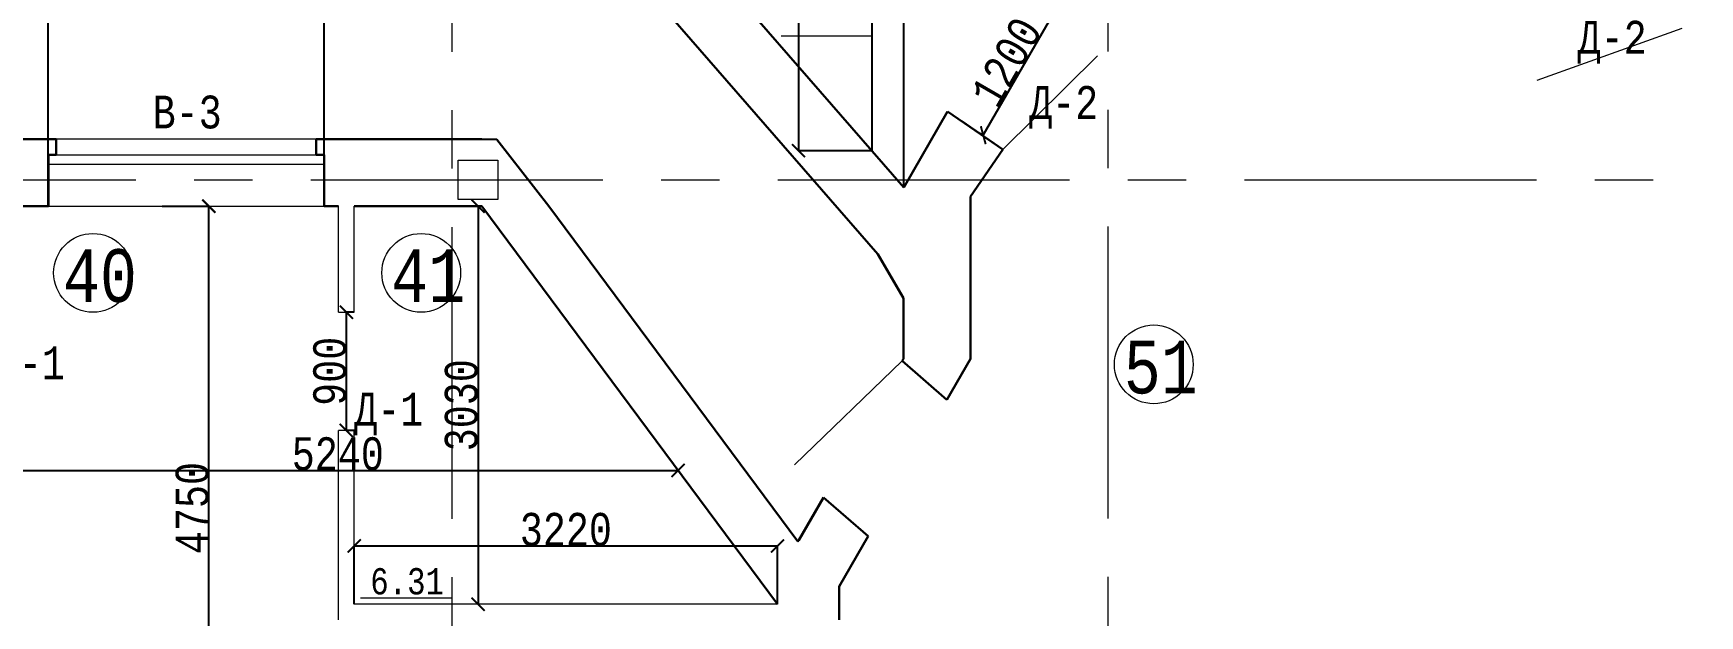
# Model space of a CAD drawing. Header units: millimetres. Extents: x -689206 to 4969298, y -1019800 to 703299.
# Drawn here: x 372481 to 385173, y -622193 to -617760 of the extents above; entities that cross this region are included whole.
import ezdxf

# ---------------------------------------------------------------- set-up
doc = ezdxf.new("R2010")
doc.units = ezdxf.units.MM
doc.linetypes.add('JIS_02_4.0', pattern=[5.5, 4, -1.5])
doc.linetypes.add('осеваяX2', pattern=[101.6, 63.5, -12.7, 12.7, -12.7])
for name, color, linetype, lineweight in [('несущие', 7, 'Continuous', 30), ('ОКНА', 250, 'Continuous', 20), ('ПЕРЕГОРОДКИ', 252, 'Continuous', 9), ('РАЗМЕРЫ', 7, 'Continuous', 9), ('сваи', 7, 'JIS_02_4.0', 30), ('стены', 7, 'Continuous', 20)]:
    doc.layers.add(name, color=color, linetype=linetype, lineweight=lineweight)
doc.layers.add('четотам', color=7, linetype='Continuous')
doc.styles.add('Аннотативный', font='isocteur.ttf', dxfattribs={"width": 0.7, "height": 250})
doc.dimstyles.new('Аннотативный', dxfattribs={"dimscale": 0, "dimtxt": 250, "dimasz": 100, "dimexe": 1.25, "dimexo": 0.625, "dimtad": 1, "dimdec": 0, "dimtxsty": 'Аннотативный', "dimblk": 'ARCHTICK', "dimcen": 2.5, "dimadec": 0, "dimazin": 0, "dimtfac": 1, "dimtdec": 0, "dimtmove": 0, "dimatfit": 3, "dimfxl": 1, "dimarcsym": 0})

# ---------------------------------------------------------------- blocks, each defined once
blk = doc.blocks.new('_ArchTick')
at = {"color": 0, "linetype": 'ByBlock', "const_width": 0.15}
blk.add_lwpolyline([(-0.5, -0.5), (0.5, 0.5)], dxfattribs=at)
blk = doc.blocks.new('*D3607')
at = {"layer": 'Defpoints', "color": 0, "lineweight": 0, "transparency": 16777216}
for p in [(373460, -619076), (373818, -619076), (373460, -623826)]:
    blk.add_point(p, dxfattribs=at)
at = {"layer": 'ПЕРЕГОРОДКИ', "color": 0, "lineweight": -2, "transparency": 16777216}
for p, q in [((373461, -619076), (373819, -619076)), ((373818, -623826), (373818, -619076)), ((373461, -623826), (373819, -623826))]:
    blk.add_line(p, q, dxfattribs=at)
at = {"layer": 'ПЕРЕГОРОДКИ', "color": 0, "lineweight": -2, "transparency": 16777216, "xscale": 100, "yscale": 100, "zscale": 100}
for p, rotation in [((373818, -619076), 90), ((373818, -623826), 270)]:
    blk.add_blockref('_ArchTick', p, dxfattribs=dict(at, rotation=rotation))
at = {"layer": 'ПЕРЕГОРОДКИ', "color": 0, "lineweight": 5, "transparency": 16777216, "insert": (373692, -621374), "char_height": 250, "attachment_point": 5, "rotation": 90, "style": 'Аннотативный'}
blk.add_mtext('4750', dxfattribs=at)
blk = doc.blocks.new('*D3602')
at = {"layer": 'Defpoints', "color": 0, "linetype": 'ByBlock', "lineweight": 0, "transparency": 16777216}
for p in [(377392, -621087), (377392, -621087), (372209, -621172)]:
    blk.add_point(p, dxfattribs=at)
at = {"layer": 'РАЗМЕРЫ', "color": 0, "linetype": 'ByBlock', "lineweight": -2, "transparency": 16777216}
for p, q in [((372209, -621172), (372209, -621086)), ((372209, -621087), (377392, -621087)), ((377392, -621087), (377392, -621086))]:
    blk.add_line(p, q, dxfattribs=at)
at = {"layer": 'РАЗМЕРЫ', "color": 0, "linetype": 'ByBlock', "lineweight": -2, "transparency": 16777216, "xscale": 100, "yscale": 100, "zscale": 100, "rotation": 180}
blk.add_blockref('_ArchTick', (372209, -621087), dxfattribs=at)
at = {"layer": 'РАЗМЕРЫ', "color": 0, "linetype": 'ByBlock', "lineweight": -2, "transparency": 16777216, "xscale": 100, "yscale": 100, "zscale": 100}
blk.add_blockref('_ArchTick', (377392, -621087), dxfattribs=at)
at = {"layer": 'РАЗМЕРЫ', "color": 0, "linetype": 'ByBlock', "lineweight": 5, "transparency": 16777216, "insert": (374800, -620962), "char_height": 250, "attachment_point": 5, "style": 'Аннотативный'}
blk.add_mtext('5240', dxfattribs=at)
blk = doc.blocks.new('*D3605')
at = {"layer": 'Defpoints', "color": 0, "linetype": 'ByBlock', "lineweight": 0, "transparency": 16777216}
for p in [(378868, -615329), (378309, -618653), (378868, -618653)]:
    blk.add_point(p, dxfattribs=at)
at = {"layer": 'РАЗМЕРЫ', "color": 0, "linetype": 'ByBlock', "lineweight": -2, "transparency": 16777216}
for p, q in [((378867, -615329), (378308, -615329)), ((378309, -615329), (378309, -618653)), ((378867, -618653), (378308, -618653))]:
    blk.add_line(p, q, dxfattribs=at)
at = {"layer": 'РАЗМЕРЫ', "color": 0, "linetype": 'ByBlock', "lineweight": -2, "transparency": 16777216, "xscale": 100, "yscale": 100, "zscale": 100}
for p, rotation in [((378309, -615329), 90), ((378309, -618653), 270)]:
    blk.add_blockref('_ArchTick', p, dxfattribs=dict(at, rotation=rotation))
at = {"layer": 'РАЗМЕРЫ', "color": 0, "linetype": 'ByBlock', "lineweight": 5, "transparency": 16777216, "insert": (378184, -616991), "char_height": 250, "attachment_point": 5, "rotation": 90, "style": 'Аннотативный'}
blk.add_mtext('3320', dxfattribs=at)
blk = doc.blocks.new('*D3752')
at = {"layer": 'Defpoints', "color": 0, "lineweight": 0, "ltscale": 15000, "transparency": 16777216}
for p in [(374865, -619883), (374925, -619883), (374925, -620783)]:
    blk.add_point(p, dxfattribs=at)
at = {"layer": 'сваи', "color": 0, "lineweight": -2, "ltscale": 15000, "transparency": 16777216}
for p, q in [((374925, -619883), (374864, -619883)), ((374865, -620783), (374865, -619883)), ((374925, -620783), (374864, -620783))]:
    blk.add_line(p, q, dxfattribs=at)
at = {"layer": 'сваи', "color": 0, "lineweight": -2, "ltscale": 15000, "transparency": 16777216, "xscale": 100, "yscale": 100, "zscale": 100}
for p, rotation in [((374865, -619883), 90), ((374865, -620783), 270)]:
    blk.add_blockref('_ArchTick', p, dxfattribs=dict(at, rotation=rotation))
at = {"layer": 'сваи', "color": 0, "lineweight": 5, "ltscale": 15000, "transparency": 16777216, "insert": (374740, -620333), "char_height": 250, "attachment_point": 5, "rotation": 90, "style": 'Аннотативный'}
blk.add_mtext('900', dxfattribs=at)
blk = doc.blocks.new('*D3749')
at = {"layer": 'Defpoints', "color": 0, "lineweight": 0, "ltscale": 15000, "transparency": 16777216}
for p in [(374925, -621663), (374925, -622106), (378149, -622106)]:
    blk.add_point(p, dxfattribs=at)
at = {"layer": 'сваи', "color": 0, "lineweight": -2, "ltscale": 15000, "transparency": 16777216}
for p, q in [((374925, -622105), (374925, -621662)), ((378149, -621663), (374925, -621663)), ((378149, -622105), (378149, -621662))]:
    blk.add_line(p, q, dxfattribs=at)
at = {"layer": 'сваи', "color": 0, "lineweight": -2, "ltscale": 15000, "transparency": 16777216, "xscale": 100, "yscale": 100, "zscale": 100, "rotation": 180}
blk.add_blockref('_ArchTick', (374925, -621663), dxfattribs=at)
at = {"layer": 'сваи', "color": 0, "lineweight": -2, "ltscale": 15000, "transparency": 16777216, "xscale": 100, "yscale": 100, "zscale": 100}
blk.add_blockref('_ArchTick', (378149, -621663), dxfattribs=at)
at = {"layer": 'сваи', "color": 0, "lineweight": 5, "ltscale": 15000, "transparency": 16777216, "insert": (376537, -621538), "char_height": 250, "attachment_point": 5, "style": 'Аннотативный'}
blk.add_mtext('3220', dxfattribs=at)
blk = doc.blocks.new('*D3750')
at = {"layer": 'Defpoints', "color": 0, "lineweight": 0, "ltscale": 15000, "transparency": 16777216}
for p in [(375868, -619076), (375868, -622106), (375868, -622106)]:
    blk.add_point(p, dxfattribs=at)
at = {"layer": 'сваи', "color": 0, "lineweight": -2, "ltscale": 15000, "transparency": 16777216}
for p, q in [((375868, -619076), (375869, -619076)), ((375868, -619076), (375868, -622106)), ((375868, -622106), (375869, -622106))]:
    blk.add_line(p, q, dxfattribs=at)
at = {"layer": 'сваи', "color": 0, "lineweight": -2, "ltscale": 15000, "transparency": 16777216, "xscale": 100, "yscale": 100, "zscale": 100}
for p, rotation in [((375868, -619076), 90), ((375868, -622106), 270)]:
    blk.add_blockref('_ArchTick', p, dxfattribs=dict(at, rotation=rotation))
at = {"layer": 'сваи', "color": 0, "lineweight": 5, "ltscale": 15000, "transparency": 16777216, "insert": (375742, -620591), "char_height": 250, "attachment_point": 5, "rotation": 90, "style": 'Аннотативный'}
blk.add_mtext('3030', dxfattribs=at)
blk = doc.blocks.new('*D3754')
at = {"layer": 'Defpoints', "color": 0, "linetype": 'ByBlock', "lineweight": 0, "ltscale": 35, "transparency": 16777216}
for p in [(380226, -617511), (380287, -617547), (379655, -618500)]:
    blk.add_point(p, dxfattribs=at)
at = {"layer": 'РАЗМЕРЫ', "color": 0, "linetype": 'ByBlock', "lineweight": -2, "ltscale": 35, "transparency": 16777216}
for p, q in [((379716, -618535), (380287, -617547)), ((380226, -617512), (380288, -617548)), ((379655, -618500), (379718, -618536))]:
    blk.add_line(p, q, dxfattribs=at)
at = {"layer": 'РАЗМЕРЫ', "color": 0, "linetype": 'ByBlock', "lineweight": -2, "ltscale": 35, "transparency": 16777216, "xscale": 100, "yscale": 100, "zscale": 100}
for p, rotation in [((380287, -617547), 59.99999999999688), ((379716, -618535), 239.9999999999969)]:
    blk.add_blockref('_ArchTick', p, dxfattribs=dict(at, rotation=rotation))
at = {"layer": 'РАЗМЕРЫ', "color": 0, "linetype": 'ByBlock', "lineweight": 5, "ltscale": 35, "transparency": 16777216, "insert": (379893, -617978), "char_height": 250, "attachment_point": 5, "rotation": 60, "style": 'Аннотативный'}
blk.add_mtext('1200', dxfattribs=at)
blk = doc.blocks.new('*D3786')
at = {"layer": 'Defpoints', "color": 0, "lineweight": 0, "ltscale": 35, "transparency": 16777216}
for p in [(372595, -617078), (372595, -619076), (374695, -619076)]:
    blk.add_point(p, dxfattribs=at)
at = {"layer": 'РАЗМЕРЫ', "color": 0, "lineweight": -2, "ltscale": 35, "transparency": 16777216}
for p, q in [((372595, -619075), (372595, -617077)), ((374695, -617078), (372595, -617078)), ((374695, -619075), (374695, -617077))]:
    blk.add_line(p, q, dxfattribs=at)
at = {"layer": 'РАЗМЕРЫ', "color": 0, "lineweight": -2, "ltscale": 35, "transparency": 16777216, "xscale": 100, "yscale": 100, "zscale": 100, "rotation": 180}
blk.add_blockref('_ArchTick', (372595, -617078), dxfattribs=at)
at = {"layer": 'РАЗМЕРЫ', "color": 0, "lineweight": -2, "ltscale": 35, "transparency": 16777216, "xscale": 100, "yscale": 100, "zscale": 100}
blk.add_blockref('_ArchTick', (374695, -617078), dxfattribs=at)
at = {"layer": 'РАЗМЕРЫ', "color": 0, "lineweight": 0, "ltscale": 35, "transparency": 16777216, "insert": (373645, -616952), "char_height": 250, "attachment_point": 5, "style": 'Аннотативный'}
blk.add_mtext('2100', dxfattribs=at)

msp = doc.modelspace()

# ---------------------------------------------------------------- linework, layer by layer
at = {"layer": 'несущие', "color": 0}
for p, q in [((379864.7, -618644.7), (379553, -618429.5)), ((372338.5, -618565.7), (372655.2, -618565.7)), ((374635.2, -618565.7), (375896.7, -618565.7)), ((375896.7, -618565.7), (376012.2, -618568.1)), ((376406.7, -619075.7), (376012.2, -618568.1)), ((374695.2, -618685.7), (374695.2, -619075.7)), ((379617.9, -619002.4), (379864.7, -618644.7)), ((372208.5, -619075.7), (372595.2, -619075.7)), ((374805.2, -619075.7), (374695.2, -619075.7)), ((375896.7, -619075.7), (374925.2, -619075.7)), ((375224.7, -619075.7), (375896.7, -619075.7)), ((378148.7, -622105.6), (375896.7, -619075.7)), ((378304.8, -621629.5), (376406.7, -619075.7)), ((378310.9, -621618.9), (378304.8, -621629.5))]:
    msp.add_line(p, q, dxfattribs=at)
at = {"layer": 'ОКНА', "color": 0, "lineweight": 13}
for p, q in [((374635.2, -618565.7), (372655.2, -618565.7)), ((372595.2, -619075.7), (374695.2, -619075.7))]:
    msp.add_line(p, q, dxfattribs=at)
at = {"layer": 'ОКНА', "lineweight": 13}
for p, q in [((372655.2, -618685.7), (374635.2, -618685.7)), ((372595.2, -618755.7), (374695.2, -618755.7))]:
    msp.add_line(p, q, dxfattribs=at)
at = {"layer": 'РАЗМЕРЫ', "linetype": 'осеваяX2', "lineweight": 5, "ltscale": 35}
msp.add_line((380664, -605006.7), (380664, -654848), dxfattribs=at)
at = {"layer": 'РАЗМЕРЫ'}
for p, q in [((378177.5, -617779.5), (378866.8, -617779.5)), ((374973.6, -622058.5), (375662.9, -622058.5))]:
    msp.add_line(p, q, dxfattribs=at)
at = {"layer": 'РАЗМЕРЫ', "linetype": 'ByBlock', "lineweight": 5, "ltscale": 35}
msp.add_line((379864.7, -618644.7), (380585.2, -617930.3), dxfattribs=at)
at = {"layer": 'РАЗМЕРЫ', "linetype": 'ByBlock', "lineweight": 30, "ltscale": 35}
for p, q in [((379445, -618355), (379111.4, -618932.7)), ((379864.7, -618644.7), (379445, -618355))]:
    msp.add_line(p, q, dxfattribs=at)
at = {"layer": 'РАЗМЕРЫ', "lineweight": 30}
for p, q in [((372655.2, -618685.7), (372655.2, -618565.7)), ((372655.2, -618565.7), (372655.2, -618685.7)), ((374635.2, -618685.7), (374635.2, -618565.7)), ((372595.2, -618685.7), (372655.2, -618685.7)), ((374695.2, -618685.7), (374635.2, -618685.7)), ((378913.4, -619439.8), (379107.9, -619776.6))]:
    msp.add_line(p, q, dxfattribs=at)
at = {"layer": 'РАЗМЕРЫ', "lineweight": 5, "ltscale": 35}
msp.add_line((379099, -620253.9), (378278.8, -621044.5), dxfattribs=at)
at = {"layer": 'РАЗМЕРЫ', "lineweight": 30, "ltscale": 35}
for p, q in [((379099, -620253.9), (379438.4, -620549.5)), ((378499, -621293.1), (378838.4, -621588.7))]:
    msp.add_line(p, q, dxfattribs=at)
at = {"layer": 'сваи', "lineweight": 13, "ltscale": 15000}
for p, q in [((374805.2, -619883.3), (374805.2, -619075.7)), ((374925.2, -619883.3), (374925.2, -619075.7)), ((374805.2, -619883.3), (374925.2, -619883.3)), ((374805.2, -622225.6), (374805.2, -620783.3)), ((374925.2, -620783.3), (374805.2, -620783.3)), ((374925.2, -622105.6), (374925.2, -620783.3)), ((378148.7, -622105.6), (374925.2, -622105.6))]:
    msp.add_line(p, q, dxfattribs=at)
at = {"layer": 'стены', "linetype": 'осеваяX2', "lineweight": 5, "ltscale": 35}
for p, q in [((375667.9, -605010.3), (375667.9, -654848)), ((356815.2, -618875.7), (423867.9, -618875.7))]:
    msp.add_line(p, q, dxfattribs=at)
at = {"layer": 'стены', "lineweight": 30}
for p, q in [((375972.4, -615328.7), (379111.4, -618932.7)), ((375612.9, -615650.4), (378913.4, -619439.8)), ((372595.2, -618685.7), (372595.2, -619075.7)), ((379617.9, -619002.4), (379864.7, -618644.7)), ((379617.9, -619438.6), (379617.9, -619002.4)), ((379617.9, -620238.6), (379617.9, -619438.6)), ((379107.9, -619776.6), (379107.9, -620238.6)), ((379107.9, -620238.6), (379099, -620253.9)), ((379438.4, -620549.5), (379617.9, -620238.6)), ((378499, -621293.1), (378310.9, -621618.9)), ((378617.9, -621970.6), (378838.4, -621588.7)), ((378617.9, -622225.6), (378617.9, -621970.6))]:
    msp.add_line(p, q, dxfattribs=at)
at = {"layer": 'стены', "lineweight": 25}
for p, q in [((378867.9, -617383.6), (378867.9, -618648.5)), ((379107.9, -617383.6), (379107.9, -618929.7))]:
    msp.add_line(p, q, dxfattribs=at)
at = {"layer": 'стены', "lineweight": 9}
msp.add_line((385036.7, -617723.1), (383931.9, -618119.8), dxfattribs=at)
at = {"layer": 'стены'}
for p, q in [((379864.7, -618644.7), (379617.9, -619002.4)), ((379864.7, -618644.7), (379617.9, -619002.4)), ((379107.9, -620238.6), (379099, -620253.9)), ((379617.9, -620238.6), (379438.4, -620549.5))]:
    msp.add_line(p, q, dxfattribs=at)
at = {"layer": 'стены', "lineweight": 20}
msp.add_lwpolyline([(375717.9, -618725.7), (376017.9, -618725.7), (376017.9, -619025.7), (375717.9, -619025.7)], close=True, dxfattribs=at)
at = {"layer": 'четотам', "lineweight": 13}
for centre in [(372935.2, -619583.3), (375435.2, -619583.3), (381015.1, -620280.2)]:
    msp.add_circle(centre, 300, dxfattribs=at)

# ---------------------------------------------------------------- texts
at = {"layer": 'РАЗМЕРЫ', "lineweight": 20, "ltscale": 150, "char_height": 250, "width": 922.913, "attachment_point": 1, "style": 'Аннотативный'}
for s, insert in [('Д-2', (384243.2, -617664.4)), ('В-3', (373389.6, -618233.6)), ('Д-2', (380065.3, -618160.7)), ('Д-1', (372195.2, -620142.8)), ('Д-1', (374925.2, -620495.8))]:
    msp.add_mtext(s, dxfattribs=dict(at, insert=insert))
at = {"layer": 'РАЗМЕРЫ', "lineweight": 13, "ltscale": 150, "char_height": 401.1, "width": 1460, "attachment_point": 1, "style": 'Аннотативный'}
for s, insert in [('40', (372707.2, -619403.4)), ('41', (375207.2, -619403.4)), ('51', (380787.1, -620100.3))]:
    msp.add_mtext(s, dxfattribs=dict(at, insert=insert))
at = {"layer": 'РАЗМЕРЫ', "insert": (375047.2, -621831.5), "char_height": 200, "width": 656.117, "attachment_point": 1, "style": 'Аннотативный'}
msp.add_mtext('6.31', dxfattribs=at)

# ---------------------------------------------------------------- dimensions: what is measured, and where the dimension line sits
at = {"layer": 'ПЕРЕГОРОДКИ', "color": 18, "lineweight": 5, "true_color": 0x000000}
dim = msp.add_linear_dim(base=(373817.5, -619075.7), p1=(373460.1, -623825.6), p2=(373460.1, -619075.7), angle=90, dimstyle='Аннотативный', dxfattribs=at)
dim.commit()
dim.dimension.update_dxf_attribs({"geometry": '*D3607', "text_midpoint": (373817.5, -621373.8), "dimtype": 161})
at = {"layer": 'РАЗМЕРЫ', "linetype": 'ByBlock', "lineweight": 5}
dim = msp.add_linear_dim(base=(378309.4, -618653), p1=(378867.9, -615328.7), p2=(378867.9, -618653), angle=90, text='3320', dimstyle='Аннотативный', dxfattribs=at)
dim.commit()
dim.dimension.update_dxf_attribs({"geometry": '*D3605', "text_midpoint": (378183.8, -616990.9)})
at = {"layer": 'РАЗМЕРЫ', "lineweight": 0, "ltscale": 35}
dim = msp.add_linear_dim(base=(372595.2, -617078), p1=(374695.2, -619075.7), p2=(372595.2, -619075.7), dimstyle='Аннотативный', dxfattribs=at)
dim.commit()
dim.dimension.update_dxf_attribs({"geometry": '*D3786', "text_midpoint": (373645.2, -616952.4)})
at = {"layer": 'РАЗМЕРЫ', "linetype": 'ByBlock', "lineweight": 5, "ltscale": 35}
dim = msp.add_aligned_dim(p1=(379654.9, -618499.8), p2=(380225.5, -617511.4), distance=-71.1, text='1200', dimstyle='Аннотативный', dxfattribs=at)
dim.commit()
dim.dimension.update_dxf_attribs({"geometry": '*D3754', "text_midpoint": (379893, -617978.4)})
at = {"layer": 'РАЗМЕРЫ', "linetype": 'ByBlock', "lineweight": 5}
dim = msp.add_linear_dim(base=(377391.7, -621087.2), p1=(372208.5, -621172.3), p2=(377391.7, -621087.2), text='5240', dimstyle='Аннотативный', dxfattribs=at)
dim.commit()
dim.dimension.update_dxf_attribs({"geometry": '*D3602', "text_midpoint": (374800.1, -620961.6)})
at = {"layer": 'сваи', "lineweight": 5, "ltscale": 15000}
for base, p1, p2, picture, middle in [((375867.9, -622105.6), (375867.9, -619075.7), (375867.9, -622105.6), '*D3750', (375742.2, -620590.7)), ((374865.2, -619883.3), (374925.2, -620783.3), (374925.2, -619883.3), '*D3752', (374739.5, -620333.3))]:
    dim = msp.add_linear_dim(base=base, p1=p1, p2=p2, angle=90, dimstyle='Аннотативный', dxfattribs=at)
    dim.commit()
    dim.dimension.update_dxf_attribs({"geometry": picture, "text_midpoint": middle})
dim = msp.add_linear_dim(base=(374925.2, -621663.3), p1=(378148.7, -622105.6), p2=(374925.2, -622105.6), text='3220', dimstyle='Аннотативный', dxfattribs=at)
dim.commit()
dim.dimension.update_dxf_attribs({"geometry": '*D3749', "text_midpoint": (376536.9, -621537.7)})

doc.saveas('drawing.dxf')
